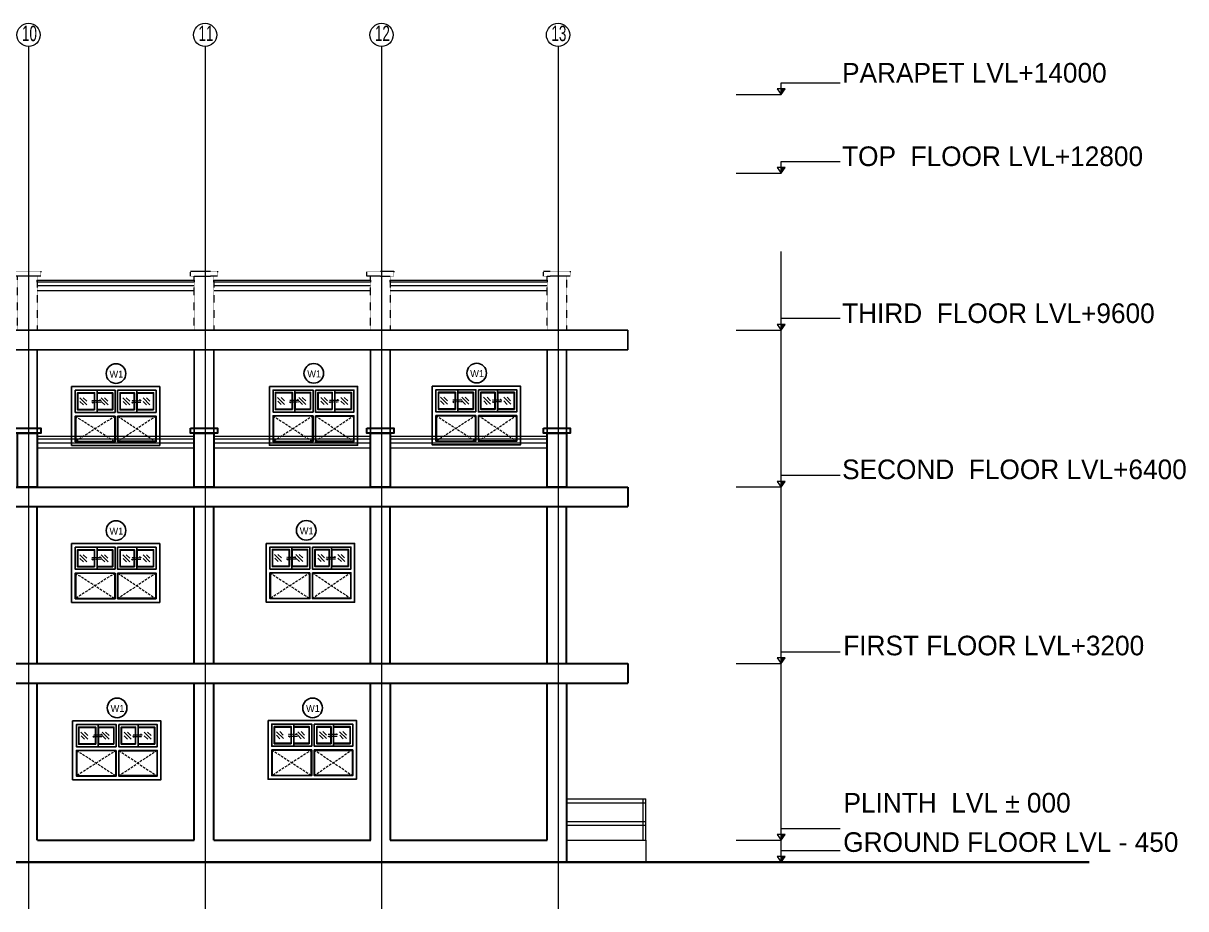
# Model space of a CAD drawing. Header units: inches. Extents: x -3071 to 2534411, y -17796 to 388172.
# Drawn here: x 1731199 to 1754912, y 162600 to 180653 of the extents above; entities that cross this region are included whole.
import ezdxf
from ezdxf.enums import TextEntityAlignment as Align

# ---------------------------------------------------------------- set-up
doc = ezdxf.new("R2010")
doc.units = ezdxf.units.IN
doc.header["$MEASUREMENT"] = 0
for name, pattern in [('ACAD_ISO08W100', [36, 24, -3, 6, -3]), ('DASHED', [0.75, 0.5, -0.25]), ('HIDDEN2', [0.1875, 0.125, -0.0625]), ('TRAZOS1', [0.15, 0.1, -0.05])]:
    doc.linetypes.add(name, pattern=pattern)
for name, color, linetype, lineweight in [('001-Archi- door window elevation', 92, 'Continuous', 25), ('001-Archi-hatch', 9, 'Continuous', 0), ('001-Archi-Opening Tags', 14, 'Continuous', 25), ('A 0.05 hatch', 252, 'Continuous', 5), ('A 0.13 IND DIM', 240, 'Continuous', 13), ('A 0.13 Text', 6, 'Continuous', 13), ('A 0.13 window elevation', 253, 'Continuous', 13), ('A 0.13parapet partition', 230, 'Continuous', 13), ('A 0.18 steps', 6, 'Continuous', 18), ('A 0.25 back line elevation', 20, 'Continuous', 25), ('A 0.35 front line elevation', 112, 'Continuous', 35), ('A 0.40 wall', 160, 'Continuous', 40), ('A 0.9 RAILING', 100, 'Continuous', 9), ('cen', 50, 'ACAD_ISO08W100', 5), ('Grid Tag', 6, 'Continuous', 20)]:
    doc.layers.add(name, color=color, linetype=linetype, lineweight=lineweight)
doc.styles.add('Archi 100', font='GOTHIC.TTF', dxfattribs={"height": 200})
doc.styles.add('CG', font='GOTHIC.TTF', dxfattribs={"height": 40})
doc.styles.get("Standard").update_dxf_attribs({"font": 'GOTHIC.TTF'})

# ---------------------------------------------------------------- blocks, each defined once
blk = doc.blocks.new('post ele')
at = {"layer": 'A 0.13 window elevation', "linetype": 'DASHED', "ltscale": 0.005}
for points in [[(-182, 388), (368, 388), (368, 288), (-182, 288)], [(-107, 288), (293, 288), (293, -812), (-107, -812)]]:
    blk.add_lwpolyline(points, close=True, dxfattribs=at)
blk = doc.blocks.new('window tag')
blk.add_circle((0, 0), 200)
at = {"style": 'Archi 100', "flags": 1}
for tag, p in [('WIDTH', (15, 174.5)), ('HEIGHT', (-4.5, -348.5))]:
    blk.add_attdef(tag, p, '', height=200, dxfattribs=at)
at = {"style": 'Archi 100'}
blk.add_attdef('SYMBOL', text='', height=200, dxfattribs=at).set_placement((8, -10.5), align=Align.MIDDLE_CENTER)
blk = doc.blocks.new('ARROW')
at = {"layer": 'A 0.05 hatch'}
blk.add_hatch(color=256, dxfattribs=at).paths.add_polyline_path([(68954, 264593), (68874, 264593), (68954, 264478)])
for p, q in [((68954, 264718), (67749, 264718)), ((68954, 264478), (68954, 264718)), ((68954, 264478), (68874, 264593)), ((69034, 264593), (68954, 264478))]:
    blk.add_line(p, q)
at = {"elevation": 0}
blk.add_lwpolyline([(68874, 264593), (69034, 264593)], dxfattribs=at)
blk = doc.blocks.new('grid')
at = {"layer": 'Grid Tag', "linetype": 'Continuous', "ltscale": 30}
blk.add_circle((51, 48), 264, dxfattribs=at)
blk.add_attdef('GRID', (-143, -93), '', height=200)

msp = doc.modelspace()

# ---------------------------------------------------------------- linework, layer by layer
at = {"layer": '001-Archi- door window elevation'}
for points in [[(1732183.16, 173245.41), (1733983.16, 173245.41), (1733983.16, 172045.41), (1732183.16, 172045.41)], [(1732655.07, 172770.41), (1732308.16, 172770.41), (1732308.16, 173120.41), (1732655.07, 173120.41)], [(1733023.9, 172770.41), (1732705.07, 172770.41), (1732705.07, 173120.41), (1733023.9, 173120.41)], [(1733466.03, 172770.41), (1733173.9, 172770.41), (1733173.9, 173120.41), (1733466.03, 173120.41)], [(1733858.16, 172770.41), (1733516.03, 172770.41), (1733516.03, 173120.41), (1733858.16, 173120.41)], [(1736218.31, 173250.39), (1738018.31, 173250.39), (1738018.31, 172050.39), (1736218.31, 172050.39)], [(1736690.23, 172775.39), (1736343.31, 172775.39), (1736343.31, 173125.39), (1736690.23, 173125.39)], [(1737059.06, 172775.39), (1736740.23, 172775.39), (1736740.23, 173125.39), (1737059.06, 173125.39)], [(1737501.19, 172775.39), (1737209.06, 172775.39), (1737209.06, 173125.39), (1737501.19, 173125.39)], [(1737893.31, 172775.39), (1737551.19, 172775.39), (1737551.19, 173125.39), (1737893.31, 173125.39)], [(1739541.52, 173255.68), (1741341.52, 173255.68), (1741341.52, 172055.68), (1739541.52, 172055.68)], [(1740013.43, 172780.68), (1739666.52, 172780.68), (1739666.52, 173130.68), (1740013.43, 173130.68)], [(1740382.26, 172780.68), (1740063.43, 172780.68), (1740063.43, 173130.68), (1740382.26, 173130.68)], [(1740824.39, 172780.68), (1740532.26, 172780.68), (1740532.26, 173130.68), (1740824.39, 173130.68)], [(1741216.52, 172780.68), (1740874.39, 172780.68), (1740874.39, 173130.68), (1741216.52, 173130.68)], [(1733073.9, 172645.41), (1732258.16, 172645.41), (1732258.16, 172120.41), (1733073.9, 172120.41)], [(1733123.9, 172645.41), (1733908.16, 172645.41), (1733908.16, 172120.41), (1733123.9, 172120.41)], [(1737109.06, 172650.39), (1736293.31, 172650.39), (1736293.31, 172125.39), (1737109.06, 172125.39)], [(1737159.06, 172650.39), (1737943.31, 172650.39), (1737943.31, 172125.39), (1737159.06, 172125.39)], [(1740432.26, 172655.68), (1739616.52, 172655.68), (1739616.52, 172130.68), (1740432.26, 172130.68)], [(1740482.26, 172655.68), (1741266.52, 172655.68), (1741266.52, 172130.68), (1740482.26, 172130.68)], [(1732183.16, 170044.88), (1733983.16, 170044.88), (1733983.16, 168844.88), (1732183.16, 168844.88)], [(1736156.28, 170049.28), (1737956.28, 170049.28), (1737956.28, 168849.28), (1736156.28, 168849.28)], [(1732655.07, 169569.88), (1732308.16, 169569.88), (1732308.16, 169919.88), (1732655.07, 169919.88)], [(1733023.9, 169569.88), (1732705.07, 169569.88), (1732705.07, 169919.88), (1733023.9, 169919.88)], [(1733466.03, 169569.88), (1733173.9, 169569.88), (1733173.9, 169919.88), (1733466.03, 169919.88)], [(1733858.16, 169569.88), (1733516.03, 169569.88), (1733516.03, 169919.88), (1733858.16, 169919.88)], [(1736628.19, 169574.28), (1736281.28, 169574.28), (1736281.28, 169924.28), (1736628.19, 169924.28)], [(1736997.02, 169574.28), (1736678.19, 169574.28), (1736678.19, 169924.28), (1736997.02, 169924.28)], [(1737439.15, 169574.28), (1737147.02, 169574.28), (1737147.02, 169924.28), (1737439.15, 169924.28)], [(1737831.28, 169574.28), (1737489.15, 169574.28), (1737489.15, 169924.28), (1737831.28, 169924.28)], [(1733073.9, 169444.88), (1732258.16, 169444.88), (1732258.16, 168919.88), (1733073.9, 168919.88)], [(1733123.9, 169444.88), (1733908.16, 169444.88), (1733908.16, 168919.88), (1733123.9, 168919.88)], [(1737047.02, 169449.28), (1736231.28, 169449.28), (1736231.28, 168924.28), (1737047.02, 168924.28)], [(1737097.02, 169449.28), (1737881.28, 169449.28), (1737881.28, 168924.28), (1737097.02, 168924.28)], [(1732206.49, 166429.57), (1734006.49, 166429.57), (1734006.49, 165229.57), (1732206.49, 165229.57)], [(1732678.4, 165954.57), (1732331.49, 165954.57), (1732331.49, 166304.57), (1732678.4, 166304.57)], [(1733047.23, 165954.57), (1732728.4, 165954.57), (1732728.4, 166304.57), (1733047.23, 166304.57)], [(1733489.36, 165954.57), (1733197.23, 165954.57), (1733197.23, 166304.57), (1733489.36, 166304.57)], [(1733881.49, 165954.57), (1733539.36, 165954.57), (1733539.36, 166304.57), (1733881.49, 166304.57)], [(1736193.31, 166439.2), (1737993.31, 166439.2), (1737993.31, 165239.2), (1736193.31, 165239.2)], [(1736665.23, 165964.2), (1736318.31, 165964.2), (1736318.31, 166314.2), (1736665.23, 166314.2)], [(1737034.06, 165964.2), (1736715.23, 165964.2), (1736715.23, 166314.2), (1737034.06, 166314.2)], [(1737476.19, 165964.2), (1737184.06, 165964.2), (1737184.06, 166314.2), (1737476.19, 166314.2)], [(1737868.31, 165964.2), (1737526.19, 165964.2), (1737526.19, 166314.2), (1737868.31, 166314.2)], [(1733097.23, 165829.57), (1732281.49, 165829.57), (1732281.49, 165304.57), (1733097.23, 165304.57)], [(1733147.23, 165829.57), (1733931.49, 165829.57), (1733931.49, 165304.57), (1733147.23, 165304.57)], [(1737084.06, 165839.2), (1736268.31, 165839.2), (1736268.31, 165314.2), (1737084.06, 165314.2)], [(1737134.06, 165839.2), (1737918.31, 165839.2), (1737918.31, 165314.2), (1737134.06, 165314.2)]]:
    msp.add_lwpolyline(points, close=True, dxfattribs=at)
for points in [[(1733073.9, 172720.41), (1732258.16, 172720.41), (1732258.16, 173170.41), (1733073.9, 173170.41), (1733073.9, 172720.41)], [(1732705.07, 172720.41), (1732705.07, 173170.41)], [(1733123.9, 173170.41), (1733908.16, 173170.41), (1733908.16, 172720.41), (1733123.9, 172720.41), (1733123.9, 173170.41), (1733123.9, 173170.41)], [(1733516.03, 172720.41), (1733516.03, 173170.41)], [(1737109.06, 172725.39), (1736293.31, 172725.39), (1736293.31, 173175.39), (1737109.06, 173175.39), (1737109.06, 172725.39)], [(1736740.23, 172725.39), (1736740.23, 173175.39)], [(1737159.06, 173175.39), (1737943.31, 173175.39), (1737943.31, 172725.39), (1737159.06, 172725.39), (1737159.06, 173175.39), (1737159.06, 173175.39)], [(1737551.19, 172725.39), (1737551.19, 173175.39)], [(1740432.26, 172730.68), (1739616.52, 172730.68), (1739616.52, 173180.68), (1740432.26, 173180.68), (1740432.26, 172730.68)], [(1740063.43, 172730.68), (1740063.43, 173180.68)], [(1740482.26, 173180.68), (1741266.52, 173180.68), (1741266.52, 172730.68), (1740482.26, 172730.68), (1740482.26, 173180.68), (1740482.26, 173180.68)], [(1740874.39, 172730.68), (1740874.39, 173180.68)], [(1733073.9, 169519.88), (1732258.16, 169519.88), (1732258.16, 169969.88), (1733073.9, 169969.88), (1733073.9, 169519.88)], [(1732705.07, 169519.88), (1732705.07, 169969.88)], [(1733123.9, 169969.88), (1733908.16, 169969.88), (1733908.16, 169519.88), (1733123.9, 169519.88), (1733123.9, 169969.88), (1733123.9, 169969.88)], [(1733516.03, 169519.88), (1733516.03, 169969.88)], [(1737047.02, 169524.28), (1736231.28, 169524.28), (1736231.28, 169974.28), (1737047.02, 169974.28), (1737047.02, 169524.28)], [(1736678.19, 169524.28), (1736678.19, 169974.28)], [(1737097.02, 169974.28), (1737881.28, 169974.28), (1737881.28, 169524.28), (1737097.02, 169524.28), (1737097.02, 169974.28), (1737097.02, 169974.28)], [(1737489.15, 169524.28), (1737489.15, 169974.28)], [(1733097.23, 165904.57), (1732281.49, 165904.57), (1732281.49, 166354.57), (1733097.23, 166354.57), (1733097.23, 165904.57)], [(1732728.4, 165904.57), (1732728.4, 166354.57)], [(1733147.23, 166354.57), (1733931.49, 166354.57), (1733931.49, 165904.57), (1733147.23, 165904.57), (1733147.23, 166354.57), (1733147.23, 166354.57)], [(1733539.36, 165904.57), (1733539.36, 166354.57)], [(1737084.06, 165914.2), (1736268.31, 165914.2), (1736268.31, 166364.2), (1737084.06, 166364.2), (1737084.06, 165914.2)], [(1736715.23, 165914.2), (1736715.23, 166364.2)], [(1737134.06, 166364.2), (1737918.31, 166364.2), (1737918.31, 165914.2), (1737134.06, 165914.2), (1737134.06, 166364.2), (1737134.06, 166364.2)], [(1737526.19, 165914.2), (1737526.19, 166364.2)]]:
    msp.add_lwpolyline(points, dxfattribs=at)
at = {"layer": '001-Archi-hatch'}
for p, q in [((1732494.14, 172874.61), (1732352.54, 173016.21)), ((1732354.37, 172943.67), (1732425.17, 172872.87)), ((1732421.51, 173017.95), (1732492.31, 172947.15)), ((1732928.36, 172874.61), (1732786.76, 173016.21)), ((1732788.59, 172943.67), (1732859.39, 172872.87)), ((1732855.73, 173017.95), (1732926.53, 172947.15)), ((1733373.32, 172874.61), (1733231.72, 173016.21)), ((1733233.55, 172943.67), (1733304.35, 172872.87)), ((1733300.69, 173017.95), (1733371.49, 172947.15)), ((1733783.36, 172874.61), (1733641.76, 173016.21)), ((1733643.59, 172943.67), (1733714.39, 172872.87)), ((1733710.73, 173017.95), (1733781.53, 172947.15)), ((1736529.29, 172879.59), (1736387.69, 173021.19)), ((1736389.52, 172948.65), (1736460.32, 172877.85)), ((1736456.66, 173022.93), (1736527.46, 172952.13)), ((1736963.51, 172879.59), (1736821.91, 173021.19)), ((1736823.74, 172948.65), (1736894.54, 172877.85)), ((1736890.88, 173022.93), (1736961.68, 172952.13)), ((1737408.48, 172879.59), (1737266.88, 173021.19)), ((1737268.71, 172948.65), (1737339.51, 172877.85)), ((1737335.85, 173022.93), (1737406.65, 172952.13)), ((1737818.52, 172879.59), (1737676.92, 173021.19)), ((1737678.75, 172948.65), (1737749.55, 172877.85)), ((1737745.89, 173022.93), (1737816.69, 172952.13)), ((1739852.5, 172884.88), (1739710.89, 173026.49)), ((1739712.72, 172953.94), (1739783.52, 172883.14)), ((1739779.86, 173028.23), (1739850.66, 172957.42)), ((1740286.71, 172884.88), (1740145.11, 173026.49)), ((1740146.94, 172953.94), (1740217.74, 172883.14)), ((1740214.08, 173028.23), (1740284.88, 172957.42)), ((1740731.68, 172884.88), (1740590.08, 173026.49)), ((1740591.91, 172953.94), (1740662.71, 172883.14)), ((1740659.05, 173028.23), (1740729.85, 172957.42)), ((1741141.72, 172884.88), (1741000.12, 173026.49)), ((1741001.95, 172953.94), (1741072.75, 172883.14)), ((1741069.09, 173028.23), (1741139.89, 172957.42)), ((1732494.14, 169674.08), (1732352.54, 169815.68)), ((1732421.51, 169817.42), (1732492.31, 169746.62)), ((1732928.36, 169674.08), (1732786.76, 169815.68)), ((1732855.73, 169817.42), (1732926.53, 169746.62)), ((1733373.32, 169674.08), (1733231.72, 169815.68)), ((1733300.69, 169817.42), (1733371.49, 169746.62)), ((1733783.36, 169674.08), (1733641.76, 169815.68)), ((1733710.73, 169817.42), (1733781.53, 169746.62)), ((1736467.26, 169678.47), (1736325.66, 169820.08)), ((1736394.63, 169821.82), (1736465.43, 169751.02)), ((1736901.48, 169678.47), (1736759.87, 169820.08)), ((1736828.84, 169821.82), (1736899.65, 169751.02)), ((1737346.44, 169678.47), (1737204.84, 169820.08)), ((1737273.81, 169821.82), (1737344.61, 169751.02)), ((1737756.48, 169678.47), (1737614.88, 169820.08)), ((1737683.85, 169821.82), (1737754.65, 169751.02)), ((1732354.37, 169743.14), (1732425.17, 169672.34)), ((1732788.59, 169743.14), (1732859.39, 169672.34)), ((1733233.55, 169743.14), (1733304.35, 169672.34)), ((1733643.59, 169743.14), (1733714.39, 169672.34)), ((1736327.49, 169747.54), (1736398.29, 169676.73)), ((1736761.7, 169747.54), (1736832.51, 169676.73)), ((1737206.67, 169747.54), (1737277.47, 169676.73)), ((1737616.71, 169747.54), (1737687.51, 169676.73)), ((1732517.46, 166058.77), (1732375.86, 166200.37)), ((1732377.69, 166127.83), (1732448.49, 166057.03)), ((1732444.83, 166202.11), (1732515.63, 166131.31)), ((1732951.68, 166058.77), (1732810.08, 166200.37)), ((1732811.91, 166127.83), (1732882.71, 166057.03)), ((1732879.05, 166202.11), (1732949.85, 166131.31)), ((1733396.65, 166058.77), (1733255.05, 166200.37)), ((1733256.88, 166127.83), (1733327.68, 166057.03)), ((1733324.02, 166202.11), (1733394.82, 166131.31)), ((1733806.69, 166058.77), (1733665.09, 166200.37)), ((1733666.92, 166127.83), (1733737.72, 166057.03)), ((1733734.06, 166202.11), (1733804.86, 166131.31)), ((1736504.29, 166068.4), (1736362.69, 166210)), ((1736364.52, 166137.46), (1736435.32, 166066.66)), ((1736431.66, 166211.74), (1736502.46, 166140.94)), ((1736938.51, 166068.4), (1736796.91, 166210)), ((1736798.74, 166137.46), (1736869.54, 166066.66)), ((1736865.88, 166211.74), (1736936.68, 166140.94)), ((1737383.48, 166068.4), (1737241.88, 166210)), ((1737243.71, 166137.46), (1737314.51, 166066.66)), ((1737310.85, 166211.74), (1737381.65, 166140.94)), ((1737793.52, 166068.4), (1737651.92, 166210)), ((1737653.75, 166137.46), (1737724.55, 166066.66)), ((1737720.89, 166211.74), (1737791.69, 166140.94))]:
    msp.add_line(p, q, dxfattribs=at)
at = {"layer": '001-Archi-hatch', "linetype": 'TRAZOS1', "ltscale": 500}
for p, q in [((1732258.16, 172645.41), (1733073.9, 172120.41)), ((1733073.9, 172645.41), (1732258.16, 172120.41)), ((1733123.9, 172645.41), (1733908.16, 172120.41)), ((1733908.16, 172645.41), (1733123.9, 172120.41)), ((1736293.31, 172650.39), (1737109.06, 172125.39)), ((1737109.06, 172650.39), (1736293.31, 172125.39)), ((1737159.06, 172650.39), (1737943.31, 172125.39)), ((1737943.31, 172650.39), (1737159.06, 172125.39)), ((1739616.52, 172655.68), (1740432.26, 172130.68)), ((1740432.26, 172655.68), (1739616.52, 172130.68)), ((1740482.26, 172655.68), (1741266.52, 172130.68)), ((1741266.52, 172655.68), (1740482.26, 172130.68)), ((1732258.16, 169444.88), (1733073.9, 168919.88)), ((1733073.9, 169444.88), (1732258.16, 168919.88)), ((1733123.9, 169444.88), (1733908.16, 168919.88)), ((1733908.16, 169444.88), (1733123.9, 168919.88)), ((1736231.28, 169449.28), (1737047.02, 168924.28)), ((1737047.02, 169449.28), (1736231.28, 168924.28)), ((1737097.02, 169449.28), (1737881.28, 168924.28)), ((1737881.28, 169449.28), (1737097.02, 168924.28)), ((1732281.49, 165829.57), (1733097.23, 165304.57)), ((1733097.23, 165829.57), (1732281.49, 165304.57)), ((1733147.23, 165829.57), (1733931.49, 165304.57)), ((1733931.49, 165829.57), (1733147.23, 165304.57)), ((1736268.31, 165839.2), (1737084.06, 165314.2)), ((1737084.06, 165839.2), (1736268.31, 165314.2)), ((1737134.06, 165839.2), (1737918.31, 165314.2)), ((1737918.31, 165839.2), (1737134.06, 165314.2))]:
    msp.add_line(p, q, dxfattribs=at)
at = {"layer": '001-Archi-hatch'}
for points in [[(1732645.07, 172780.41), (1732318.16, 172780.41), (1732318.16, 173110.41), (1732645.07, 173110.41)], [(1733013.9, 172780.41), (1732715.07, 172780.41), (1732715.07, 173110.41), (1733013.9, 173110.41)], [(1733456.03, 172780.41), (1733183.9, 172780.41), (1733183.9, 173110.41), (1733456.03, 173110.41)], [(1733848.16, 172780.41), (1733526.03, 172780.41), (1733526.03, 173110.41), (1733848.16, 173110.41)], [(1736680.23, 172785.39), (1736353.31, 172785.39), (1736353.31, 173115.39), (1736680.23, 173115.39)], [(1737049.06, 172785.39), (1736750.23, 172785.39), (1736750.23, 173115.39), (1737049.06, 173115.39)], [(1737491.19, 172785.39), (1737219.06, 172785.39), (1737219.06, 173115.39), (1737491.19, 173115.39)], [(1737883.31, 172785.39), (1737561.19, 172785.39), (1737561.19, 173115.39), (1737883.31, 173115.39)], [(1740003.43, 172790.68), (1739676.52, 172790.68), (1739676.52, 173120.68), (1740003.43, 173120.68)], [(1740372.26, 172790.68), (1740073.43, 172790.68), (1740073.43, 173120.68), (1740372.26, 173120.68)], [(1740814.39, 172790.68), (1740542.26, 172790.68), (1740542.26, 173120.68), (1740814.39, 173120.68)], [(1741206.52, 172790.68), (1740884.39, 172790.68), (1740884.39, 173120.68), (1741206.52, 173120.68)], [(1733063.9, 172635.41), (1732268.16, 172635.41), (1732268.16, 172130.41), (1733063.9, 172130.41)], [(1733133.9, 172635.41), (1733898.16, 172635.41), (1733898.16, 172130.41), (1733133.9, 172130.41)], [(1737099.06, 172640.39), (1736303.31, 172640.39), (1736303.31, 172135.39), (1737099.06, 172135.39)], [(1737169.06, 172640.39), (1737933.31, 172640.39), (1737933.31, 172135.39), (1737169.06, 172135.39)], [(1740422.26, 172645.68), (1739626.52, 172645.68), (1739626.52, 172140.68), (1740422.26, 172140.68)], [(1740492.26, 172645.68), (1741256.52, 172645.68), (1741256.52, 172140.68), (1740492.26, 172140.68)], [(1732645.07, 169579.88), (1732318.16, 169579.88), (1732318.16, 169909.88), (1732645.07, 169909.88)], [(1733013.9, 169579.88), (1732715.07, 169579.88), (1732715.07, 169909.88), (1733013.9, 169909.88)], [(1733456.03, 169579.88), (1733183.9, 169579.88), (1733183.9, 169909.88), (1733456.03, 169909.88)], [(1733848.16, 169579.88), (1733526.03, 169579.88), (1733526.03, 169909.88), (1733848.16, 169909.88)], [(1736618.19, 169584.28), (1736291.28, 169584.28), (1736291.28, 169914.28), (1736618.19, 169914.28)], [(1736987.02, 169584.28), (1736688.19, 169584.28), (1736688.19, 169914.28), (1736987.02, 169914.28)], [(1737429.15, 169584.28), (1737157.02, 169584.28), (1737157.02, 169914.28), (1737429.15, 169914.28)], [(1737821.28, 169584.28), (1737499.15, 169584.28), (1737499.15, 169914.28), (1737821.28, 169914.28)], [(1733063.9, 169434.88), (1732268.16, 169434.88), (1732268.16, 168929.88), (1733063.9, 168929.88)], [(1733133.9, 169434.88), (1733898.16, 169434.88), (1733898.16, 168929.88), (1733133.9, 168929.88)], [(1737037.02, 169439.28), (1736241.28, 169439.28), (1736241.28, 168934.28), (1737037.02, 168934.28)], [(1737107.02, 169439.28), (1737871.28, 169439.28), (1737871.28, 168934.28), (1737107.02, 168934.28)], [(1732668.4, 165964.57), (1732341.49, 165964.57), (1732341.49, 166294.57), (1732668.4, 166294.57)], [(1733037.23, 165964.57), (1732738.4, 165964.57), (1732738.4, 166294.57), (1733037.23, 166294.57)], [(1733479.36, 165964.57), (1733207.23, 165964.57), (1733207.23, 166294.57), (1733479.36, 166294.57)], [(1733871.49, 165964.57), (1733549.36, 165964.57), (1733549.36, 166294.57), (1733871.49, 166294.57)], [(1736655.23, 165974.2), (1736328.31, 165974.2), (1736328.31, 166304.2), (1736655.23, 166304.2)], [(1737024.06, 165974.2), (1736725.23, 165974.2), (1736725.23, 166304.2), (1737024.06, 166304.2)], [(1737466.19, 165974.2), (1737194.06, 165974.2), (1737194.06, 166304.2), (1737466.19, 166304.2)], [(1737858.31, 165974.2), (1737536.19, 165974.2), (1737536.19, 166304.2), (1737858.31, 166304.2)], [(1733087.23, 165819.57), (1732291.49, 165819.57), (1732291.49, 165314.57), (1733087.23, 165314.57)], [(1733157.23, 165819.57), (1733921.49, 165819.57), (1733921.49, 165314.57), (1733157.23, 165314.57)], [(1737074.06, 165829.2), (1736278.31, 165829.2), (1736278.31, 165324.2), (1737074.06, 165324.2)], [(1737144.06, 165829.2), (1737908.31, 165829.2), (1737908.31, 165324.2), (1737144.06, 165324.2)]]:
    msp.add_lwpolyline(points, close=True, dxfattribs=at)
at = {"layer": '001-Archi-hatch', "linetype": 'HIDDEN2', "ltscale": 5}
for points in [[(1732760.69, 172981.01), (1732783.85, 172957.85), (1732599.89, 172957.85)], [(1732623.05, 172904.69), (1732599.89, 172927.85), (1732783.85, 172927.85)], [(1733571.65, 172981.01), (1733594.81, 172957.85), (1733410.85, 172957.85)], [(1733434.01, 172904.69), (1733410.85, 172927.85), (1733594.81, 172927.85)], [(1736795.85, 172985.99), (1736819.01, 172962.83), (1736635.04, 172962.83)], [(1736658.2, 172909.67), (1736635.04, 172932.83), (1736819.01, 172932.83)], [(1737606.81, 172985.99), (1737629.97, 172962.83), (1737446, 172962.83)], [(1737469.16, 172909.67), (1737446, 172932.83), (1737629.97, 172932.83)], [(1740119.05, 172991.29), (1740142.21, 172968.13), (1739958.25, 172968.13)], [(1739981.41, 172914.97), (1739958.25, 172938.13), (1740142.21, 172938.13)], [(1740930.01, 172991.29), (1740953.17, 172968.13), (1740769.2, 172968.13)], [(1740792.36, 172914.97), (1740769.2, 172938.13), (1740953.17, 172938.13)], [(1736733.81, 169784.88), (1736756.97, 169761.72), (1736573.01, 169761.72)], [(1737544.77, 169784.88), (1737567.93, 169761.72), (1737383.97, 169761.72)], [(1732760.69, 169780.48), (1732783.85, 169757.32), (1732599.89, 169757.32)], [(1732623.05, 169704.16), (1732599.89, 169727.32), (1732783.85, 169727.32)], [(1733571.65, 169780.48), (1733594.81, 169757.32), (1733410.85, 169757.32)], [(1733434.01, 169704.16), (1733410.85, 169727.32), (1733594.81, 169727.32)], [(1736596.17, 169708.56), (1736573.01, 169731.72), (1736756.97, 169731.72)], [(1737407.13, 169708.56), (1737383.97, 169731.72), (1737567.93, 169731.72)], [(1732784.02, 166165.17), (1732807.18, 166142.01), (1732623.22, 166142.01)], [(1732646.38, 166088.85), (1732623.22, 166112.01), (1732807.18, 166112.01)], [(1733594.98, 166165.17), (1733618.14, 166142.01), (1733434.17, 166142.01)], [(1733457.33, 166088.85), (1733434.17, 166112.01), (1733618.14, 166112.01)], [(1736770.85, 166174.8), (1736794.01, 166151.64), (1736610.04, 166151.64)], [(1736633.2, 166098.48), (1736610.04, 166121.64), (1736794.01, 166121.64)], [(1737581.81, 166174.8), (1737604.97, 166151.64), (1737421, 166151.64)], [(1737444.16, 166098.48), (1737421, 166121.64), (1737604.97, 166121.64)]]:
    msp.add_lwpolyline(points, dxfattribs=at)
at = {"layer": 'A 0.05 hatch', "linetype": 'DASHED', "ltscale": 0.005}
for points in [[(1735083.1, 168497.53), (1735083.1, 168697.53)], [(1738683.1, 168497.53), (1738683.1, 168632)]]:
    msp.add_lwpolyline(points, dxfattribs=at)
at = {"layer": 'A 0.13 window elevation', "ltscale": 20}
for p, q in [((1737959.2, 170797.53), (1735399, 170797.53)), ((1737764.02, 170797.53), (1736264.02, 170797.53)), ((1737959.2, 167197.53), (1735399, 167197.53))]:
    msp.add_line(p, q, dxfattribs=at)
at = {"layer": 'A 0.13parapet partition', "ltscale": 20}
for p, q in [((1734683.1, 175297.53), (1731483.1, 175297.53)), ((1738283.1, 175297.53), (1735083.1, 175297.53)), ((1741883.1, 175297.53), (1738683.1, 175297.53)), ((1734683.1, 175197.53), (1731483.1, 175197.53)), ((1738283.1, 175197.53), (1735083.1, 175197.53)), ((1741883.1, 175197.53), (1738683.1, 175197.53)), ((1731483.1, 172097.53), (1734683.1, 172097.53)), ((1731483.1, 171997.53), (1734683.1, 171997.53)), ((1735083.1, 172097.53), (1738283.1, 172097.53)), ((1735083.1, 171997.53), (1738283.1, 171997.53)), ((1738683.1, 172097.53), (1741883.1, 172097.53)), ((1738683.1, 171997.53), (1741883.1, 171997.53)), ((1742283.1, 164837.86), (1743899.41, 164837.86)), ((1743844.41, 163997.53), (1743844.41, 164837.86)), ((1743844.41, 164837.86), (1743899.41, 164837.86)), ((1743899.41, 163997.53), (1743899.41, 164837.86)), ((1742283.1, 164762.86), (1743899.41, 164762.86)), ((1742283.1, 164376.38), (1743899.41, 164376.38)), ((1742283.1, 164301.38), (1743899.41, 164301.38))]:
    msp.add_line(p, q, dxfattribs=at)
at = {"layer": 'A 0.18 steps', "ltscale": 20}
for p, q in [((1742283.1, 163997.53), (1743899.41, 163997.53)), ((1743899.41, 163997.53), (1743899.41, 163547.53))]:
    msp.add_line(p, q, dxfattribs=at)
at = {"layer": 'A 0.25 back line elevation', "ltscale": 20}
for p, q in [((1742283.1, 174397.53), (1727833.1, 174397.53)), ((1742283.1, 174397.53), (1743532.08, 174397.53)), ((1743532.08, 174397.53), (1743532.08, 173997.53)), ((1743532.08, 173997.53), (1727833.1, 173997.53)), ((1731483.1, 171197.53), (1731483.1, 173997.53)), ((1734683.1, 171197.53), (1734683.1, 173997.53)), ((1735083.1, 171197.53), (1735083.1, 173997.53)), ((1738283.1, 171197.53), (1738283.1, 173997.53)), ((1738683.1, 171197.53), (1738683.1, 173997.53)), ((1741883.1, 171197.53), (1741883.1, 173997.53)), ((1742283.1, 171197.53), (1742283.1, 173997.53)), ((1743532.08, 171197.53), (1727483.1, 171197.53)), ((1743532.08, 171197.53), (1743532.08, 170797.53)), ((1743532.08, 171197.53), (1743532.08, 171197.53)), ((1743532.08, 171197.53), (1743532.08, 170797.53)), ((1743532.08, 170797.53), (1727883.1, 170797.53)), ((1743532.08, 170797.53), (1743532.08, 170797.53)), ((1743532.08, 167597.53), (1743532.08, 167597.53)), ((1743532.08, 167597.53), (1743532.08, 167197.53)), ((1741883.1, 164837.86), (1741883.1, 167197.53)), ((1742283.1, 164837.86), (1742283.1, 167197.53)), ((1743532.08, 167197.53), (1743532.08, 167197.53)), ((1741883.1, 164376.38), (1741883.1, 164762.86)), ((1742283.1, 164376.38), (1742283.1, 164762.86)), ((1741883.1, 163997.53), (1741883.1, 164301.38)), ((1742283.1, 163997.53), (1742283.1, 164301.38))]:
    msp.add_line(p, q, dxfattribs=at)
at = {"layer": 'A 0.35 front line elevation'}
for p, q in [((1722073.1, 171197.53), (1743532.08, 171197.53)), ((1743532.08, 171197.53), (1743532.08, 170797.53)), ((1722073.1, 170797.53), (1743532.08, 170797.53)), ((1731483.1, 167597.53), (1731483.1, 170797.53)), ((1734683.1, 167597.53), (1734683.1, 170797.53)), ((1735083.1, 167597.53), (1735083.1, 170797.53)), ((1738283.1, 167597.53), (1738283.1, 170797.53)), ((1738683.1, 167597.53), (1738683.1, 170797.53)), ((1741883.1, 167597.53), (1741883.1, 170797.53)), ((1742283.1, 167597.53), (1742283.1, 170797.53)), ((1722073.1, 167597.53), (1743532.08, 167597.53)), ((1743532.08, 167597.53), (1743532.08, 167197.53)), ((1722073.1, 167197.53), (1743532.08, 167197.53)), ((1731483.1, 163997.53), (1731483.1, 167197.53)), ((1734683.1, 163997.53), (1734683.1, 167197.53)), ((1735083.1, 163997.53), (1735083.1, 167197.53)), ((1738283.1, 163997.53), (1738283.1, 167197.53)), ((1738683.04, 167197.53), (1738683.04, 163997.53)), ((1741883.16, 163997.53), (1741883.16, 167197.53)), ((1742283.1, 167197.53), (1742283.1, 163997.53)), ((1731489.1, 163997.53), (1734683.1, 163997.53)), ((1735083.1, 163997.53), (1738289.1, 163997.53)), ((1738683.04, 163997.53), (1741883.1, 163997.53)), ((1742283.1, 163997.53), (1742283.1, 163547.53))]:
    msp.add_line(p, q, dxfattribs=at)
for points in [[(1731008.1, 172397.53), (1731558.1, 172397.53), (1731558.1, 172297.53), (1731008.1, 172297.53)], [(1734608.1, 172397.53), (1735158.1, 172397.53), (1735158.1, 172297.53), (1734608.1, 172297.53)], [(1738208.1, 172397.53), (1738758.1, 172397.53), (1738758.1, 172297.53), (1738208.1, 172297.53)], [(1741808.1, 172397.53), (1742358.1, 172397.53), (1742358.1, 172297.53), (1741808.1, 172297.53)], [(1731083.1, 172297.53), (1731483.1, 172297.53), (1731483.1, 171197.53), (1731083.1, 171197.53)], [(1734683.1, 172297.53), (1735083.1, 172297.53), (1735083.1, 171197.53), (1734683.1, 171197.53)], [(1738283.1, 172297.53), (1738683.1, 172297.53), (1738683.1, 171197.53), (1738283.1, 171197.53)], [(1741883.1, 172297.53), (1742283.1, 172297.53), (1742283.1, 171197.53), (1741883.1, 171197.53)]]:
    msp.add_lwpolyline(points, close=True, dxfattribs=at)
at = {"layer": 'A 0.40 wall'}
msp.add_line((1700187.03, 163547.53), (1752941.34, 163547.53), dxfattribs=at)
at = {"layer": 'A 0.9 RAILING', "ltscale": 20}
for p, q in [((1745743.1, 179197.53), (1746658.02, 179197.53)), ((1745743.1, 177597.53), (1746658.02, 177597.53)), ((1746658.02, 163547.53), (1746658.02, 175997.53)), ((1745743.1, 174397.53), (1746658.02, 174397.53)), ((1731483.1, 172232), (1734683.1, 172232)), ((1731483.1, 172182), (1734683.1, 172182)), ((1735083.1, 172232), (1738283.1, 172232)), ((1735083.1, 172182), (1738283.1, 172182)), ((1738683.1, 172232), (1741883.1, 172232)), ((1738683.1, 172182), (1741883.1, 172182)), ((1746658.02, 171197.53), (1745743.1, 171197.53)), ((1745743.1, 167597.53), (1746658.02, 167597.53)), ((1745743.1, 163997.53), (1746658.02, 163997.53))]:
    msp.add_line(p, q, dxfattribs=at)
for points in [[(1731483.1, 175417.27), (1734683.1, 175417.27), (1734683.1, 175377.27), (1731483.1, 175377.27)], [(1735083.1, 175417.27), (1738283.1, 175417.27), (1738283.1, 175377.27), (1735083.1, 175377.27)], [(1738683.1, 175417.27), (1741883.1, 175417.27), (1741883.1, 175377.27), (1738683.1, 175377.27)]]:
    msp.add_lwpolyline(points, close=True, dxfattribs=at)
at = {"layer": 'cen', "ltscale": 2}
for p, q in [((1731308.1, 180175), (1731308.1, 162600.48)), ((1734908.1, 180175), (1734908.1, 162600.48)), ((1738508.1, 180175), (1738508.1, 162600.48)), ((1742108.1, 180175), (1742108.1, 162600.48))]:
    msp.add_line(p, q, dxfattribs=at)

# ---------------------------------------------------------------- block references
ref = msp.add_blockref('grid', (1731261.87, 180372.15), dxfattribs=dict(xscale=0.8987445155798923, yscale=0.8987445155798923, zscale=0.8987445155798923))
ref.add_attrib('GRID', '10', (1731173.34, 180288.37), dxfattribs={"height": 314.561, "width": 0.65})
ref = msp.add_blockref('grid', (1734861.87, 180372.15), dxfattribs=dict(xscale=0.8987445155798923, yscale=0.8987445155798923, zscale=0.8987445155798923))
ref.add_attrib('GRID', '11', (1734773.34, 180288.37), dxfattribs={"height": 314.561, "width": 0.65})
ref = msp.add_blockref('grid', (1738461.87, 180372.15), dxfattribs=dict(xscale=0.8987445155798923, yscale=0.8987445155798923, zscale=0.8987445155798923))
ref.add_attrib('GRID', '12', (1738373.34, 180288.37), dxfattribs={"height": 314.561, "width": 0.65})
ref = msp.add_blockref('grid', (1742061.87, 180372.15), dxfattribs=dict(xscale=0.8987445155798923, yscale=0.8987445155798923, zscale=0.8987445155798923))
ref.add_attrib('GRID', '13', (1741973.34, 180288.37), dxfattribs={"height": 314.561, "width": 0.65})
at = {"layer": '001-Archi-Opening Tags'}
ref = msp.add_blockref('window tag', (1733090.11, 173510.56), dxfattribs=at)
ref.add_attrib('SYMBOL', 'W1', dxfattribs={"layer": '0', "height": 140, "style": 'CG'}).set_placement((1733098.11, 173500.06), align=Align.MIDDLE_CENTER)
ref = msp.add_blockref('window tag', (1737125.26, 173515.53), dxfattribs=at)
ref.add_attrib('SYMBOL', 'W1', dxfattribs={"layer": '0', "height": 140, "style": 'CG'}).set_placement((1737133.26, 173505.03), align=Align.MIDDLE_CENTER)
ref = msp.add_blockref('window tag', (1740448.47, 173520.83), dxfattribs=at)
ref.add_attrib('SYMBOL', 'W1', dxfattribs={"layer": '0', "height": 140, "style": 'CG'}).set_placement((1740456.47, 173510.33), align=Align.MIDDLE_CENTER)
ref = msp.add_blockref('window tag', (1733090.11, 170310.03), dxfattribs=at)
ref.add_attrib('SYMBOL', 'W1', dxfattribs={"layer": '0', "height": 140, "style": 'CG'}).set_placement((1733098.11, 170299.53), align=Align.MIDDLE_CENTER)
ref = msp.add_blockref('window tag', (1736970.94, 170314.42), dxfattribs=at)
ref.add_attrib('SYMBOL', 'W1', dxfattribs={"layer": '0', "height": 140, "style": 'CG'}).set_placement((1736978.94, 170303.92), align=Align.MIDDLE_CENTER)
ref = msp.add_blockref('window tag', (1733113.44, 166694.72), dxfattribs=at)
ref.add_attrib('SYMBOL', 'W1', dxfattribs={"layer": '0', "height": 140, "style": 'CG'}).set_placement((1733121.44, 166684.22), align=Align.MIDDLE_CENTER)
ref = msp.add_blockref('window tag', (1737100.26, 166694.72), dxfattribs=at)
ref.add_attrib('SYMBOL', 'W1', dxfattribs={"layer": '0', "height": 140, "style": 'CG'}).set_placement((1737108.26, 166684.22), align=Align.MIDDLE_CENTER)
at = {"layer": 'A 0.05 hatch', "xscale": -1}
for p in [(1815611.64, -85280.4), (1815611.64, -86880.4), (1815611.64, -90080.4), (1815611.64, -93280.4), (1815611.64, -96880.4), (1815611.64, -100480.4), (1815611.64, -100930.4)]:
    msp.add_blockref('ARROW', p, dxfattribs=at)
at = {"layer": 'A 0.13 IND DIM'}
for p in [(1731189.97, 175209.17), (1734789.97, 175209.17), (1738389.97, 175209.17), (1741989.97, 175209.17)]:
    msp.add_blockref('post ele', p, dxfattribs=at)

# ---------------------------------------------------------------- texts
at = {"layer": 'A 0.13 Text', "char_height": 400, "width": 7513.9825, "attachment_point": 7, "style": 'CG'}
for s, insert in [('PARAPET LVL+14000', (1747901.53, 179437.12)), ('TOP  FLOOR LVL+12800', (1747901.53, 177735.9)), ('THIRD  FLOOR LVL+9600', (1747901.53, 174535.9)), ('SECOND  FLOOR LVL+6400', (1747901.53, 171352.8)), ('FIRST FLOOR LVL+3200', (1747925.13, 167760.9)), ('PLINTH  LVL %%P 000', (1747930.2, 164555.18)), ('GROUND FLOOR LVL - 450', (1747925.13, 163753.39))]:
    msp.add_mtext(s, dxfattribs=dict(at, insert=insert))

doc.saveas('drawing.dxf')
